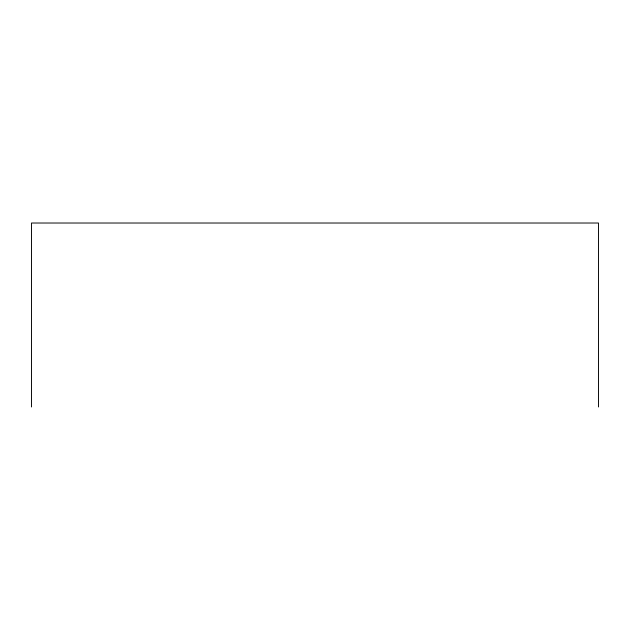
<?xml version="1.0" encoding="UTF-8"?>
<svg xmlns="http://www.w3.org/2000/svg" width="630" height="630" viewBox="0 0 630 630"><rect width="100%" height="100%" fill="white"/><g stroke="black" fill="none" stroke-linecap="round" stroke-linejoin="round"><path stroke-width="0.94" d="M598.5 406.98L598.5 223.02L31.5 223.02L31.5 406.98"/></g></svg>
